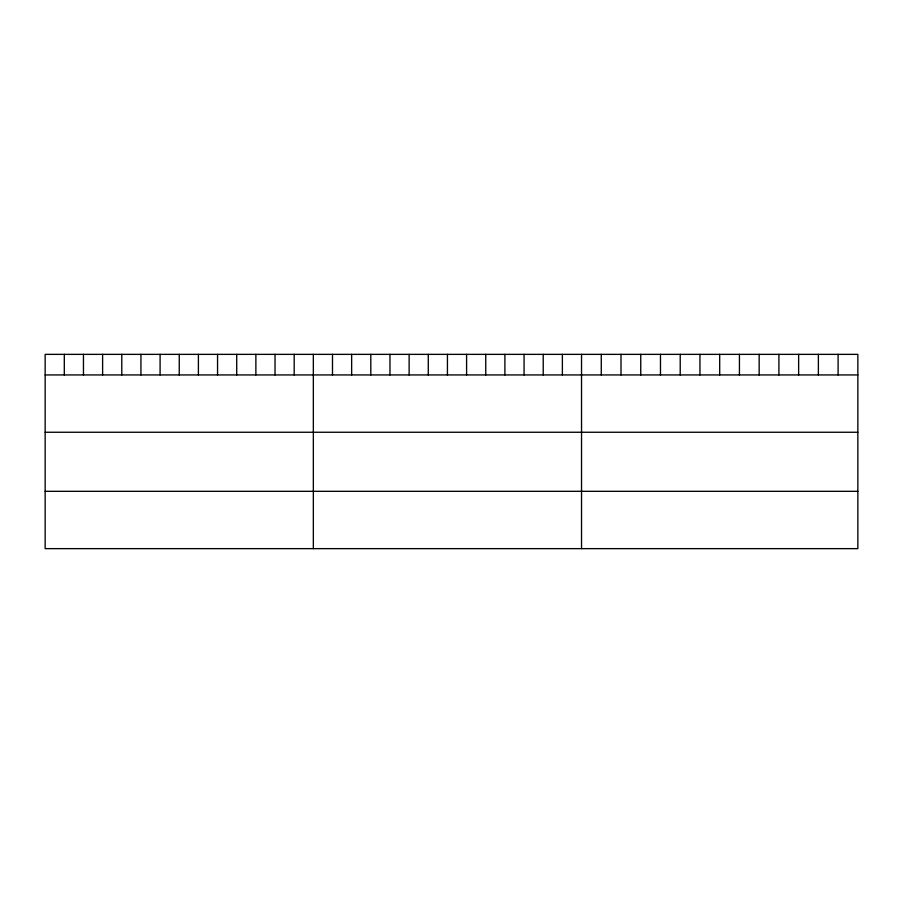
<?xml version="1.0" encoding="UTF-8"?>
<svg xmlns="http://www.w3.org/2000/svg" width="903" height="903" viewBox="0 0 903 903"><rect width="100%" height="100%" fill="white"/><g stroke="black" fill="none" stroke-linecap="round" stroke-linejoin="round"><path stroke-width="1.35" d="M857.85 374.937L857.85 548.64L45.15 548.64L45.15 354.36L857.85 354.36L857.85 374.937L45.15 374.937M45.15 432.255L857.85 432.255M45.15 491.311L857.85 491.311M838.108 354.36L838.108 374.937M818.378 354.36L818.378 374.937M798.636 354.36L798.636 374.937M778.905 354.36L778.905 374.937M759.163 354.36L759.163 374.937M739.433 354.36L739.433 374.937M719.691 354.36L719.691 374.937M699.949 354.36L699.949 374.937M680.219 354.36L680.219 374.937M660.477 354.36L660.477 374.937M640.746 354.36L640.746 374.937M621.004 354.36L621.004 374.937M601.274 354.36L601.274 374.937M581.532 354.36L581.532 548.64M562.377 354.36L562.377 374.937M543.222 354.36L543.222 374.937M524.067 354.36L524.067 374.937M504.901 354.36L504.901 374.937M485.746 354.36L485.746 374.937M466.591 354.36L466.591 374.937M447.436 354.36L447.436 374.937M428.282 354.36L428.282 374.937M409.127 354.36L409.127 374.937M389.972 354.36L389.972 374.937M370.806 354.36L370.806 374.937M351.651 354.36L351.651 374.937M332.496 354.36L332.496 374.937M313.341 354.36L313.341 548.64M294.186 354.36L294.186 374.937M275.031 354.36L275.031 374.937M255.876 354.36L255.876 374.937M236.71 354.36L236.71 374.937M217.555 354.36L217.555 374.937M198.4 354.36L198.4 374.937M179.245 354.36L179.245 374.937M160.091 354.36L160.091 374.937M140.936 354.36L140.936 374.937M121.781 354.36L121.781 374.937M102.615 354.36L102.615 374.937M83.46 354.36L83.46 374.937M64.305 354.36L64.305 374.937"/></g></svg>
